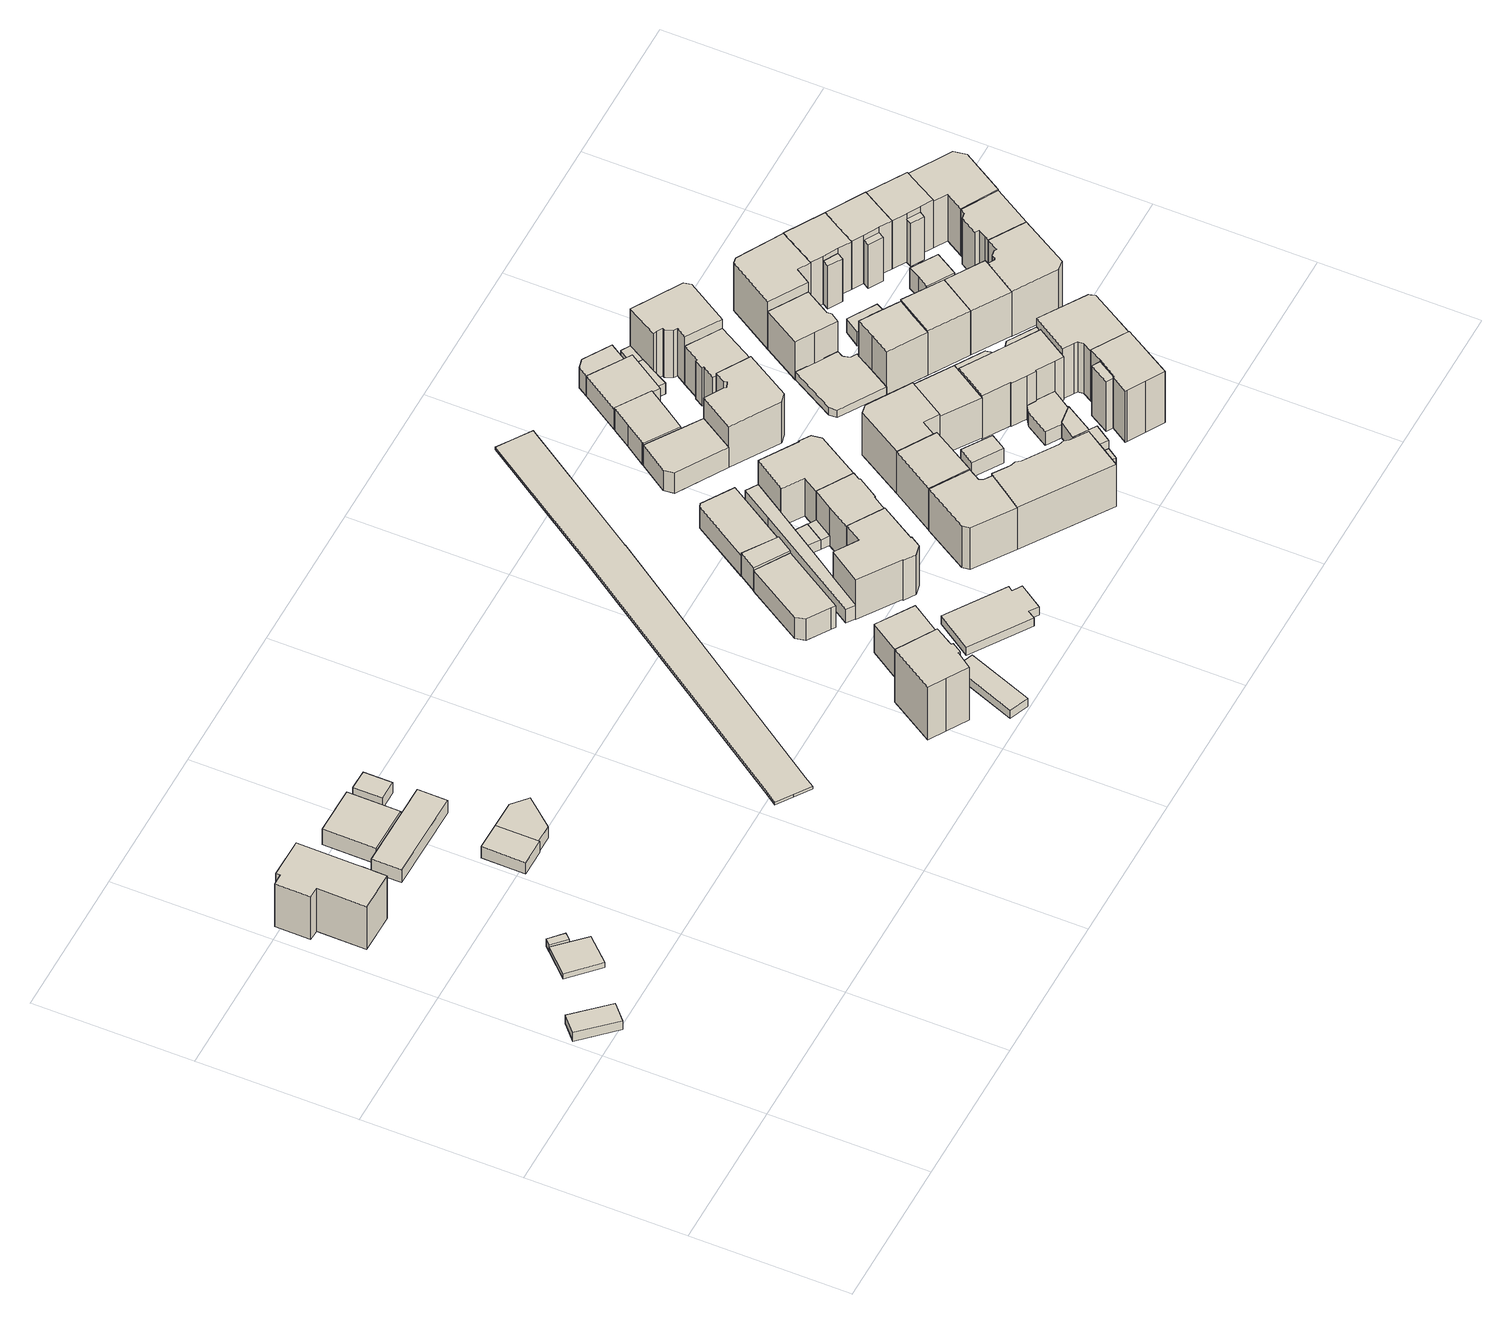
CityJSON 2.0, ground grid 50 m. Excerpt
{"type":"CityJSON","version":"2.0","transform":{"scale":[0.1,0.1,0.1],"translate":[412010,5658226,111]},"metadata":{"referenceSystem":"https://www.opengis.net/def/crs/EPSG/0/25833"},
"CityObjects":{
"building1":{"type":"Building","attributes":{"Dachtyp_tdc":"tdcPolyFlatRoof","Gemeindeschluessel":14612000,"Dachneigung":0,"QualitaetDacherkennung":88,"Geometrietyp2DReferenz":"3000","measuredHeight":3.47,"function":"31001_2000","roofType":"1000"},"geometry":[{"type":"Solid","lod":"1","boundaries":[[[[0,1,2,3]],[[4,5,6,7]],[[3,5,4,0]],[[2,6,5,3]],[[1,7,6,2]],[[0,4,7,1]]]]}]},
"building2":{"type":"Building","attributes":{"Gemeindeschluessel":14612000,"Geometrietyp2DReferenz":"3000","function":"31001_2000","roofType":"9999"},"children":["building2-1","building2-2"]},
"building2-1":{"type":"BuildingPart","attributes":{"Dachtyp_tdc":"tdcGableRoof","Dachneigung":14.3,"QualitaetDacherkennung":50,"Geometrietyp2DReferenz":"3000","measuredHeight":3,"roofType":"3100"},"parents":["building2"],"geometry":[{"type":"Solid","lod":"1","boundaries":[[[[8,9,10,11]],[[12,13,14,15]],[[11,13,12,8]],[[10,14,13,11]],[[9,15,14,10]],[[8,12,15,9]]]]}]},
"building2-2":{"type":"BuildingPart","attributes":{"Dachtyp_tdc":"tdcPolyFlatRoof","Dachneigung":0,"QualitaetDacherkennung":0,"Geometrietyp2DReferenz":"3000","measuredHeight":3.08,"roofType":"9999"},"parents":["building2"],"geometry":[{"type":"Solid","lod":"1","boundaries":[[[[16,17,18,19]],[[15,20,21,22]],[[19,20,15,16]],[[18,21,20,19]],[[17,22,21,18]],[[16,15,22,17]]]]}]},
"building3":{"type":"Building","attributes":{"Dachtyp_tdc":"tdcPolyFlatRoof","Gemeindeschluessel":14612000,"Dachneigung":0,"QualitaetDacherkennung":59,"Geometrietyp2DReferenz":"3000","measuredHeight":17.32,"function":"31001_2000","roofType":"1000"},"geometry":[{"type":"Solid","lod":"1","boundaries":[[[[23,24,25,26,27,28,29,30,31,32,33,34,35]],[[36,37,38,39,40,41,42,43,44,45,46,47,48]],[[35,37,36,23]],[[34,38,37,35]],[[33,39,38,34]],[[32,40,39,33]],[[31,41,40,32]],[[30,42,41,31]],[[29,43,42,30]],[[28,44,43,29]],[[27,45,44,28]],[[26,46,45,27]],[[25,47,46,26]],[[24,48,47,25]],[[23,36,48,24]]]]}]},
"building4":{"type":"Building","attributes":{"Dachtyp_tdc":"tdcPolyFlatRoof","Gemeindeschluessel":14612000,"Dachneigung":6.39,"QualitaetDacherkennung":92,"Geometrietyp2DReferenz":"3000","measuredHeight":5.71,"function":"31001_2000","roofType":"2100"},"geometry":[{"type":"Solid","lod":"1","boundaries":[[[[49,50,51,52,53,54]],[[55,56,57,58,59,60]],[[54,56,55,49]],[[53,57,56,54]],[[52,58,57,53]],[[51,59,58,52]],[[50,60,59,51]],[[49,55,60,50]]]]}]},
"building5":{"type":"Building","attributes":{"Dachtyp_tdc":"tdcPolyFlatRoof","Gemeindeschluessel":14612000,"Dachneigung":0,"QualitaetDacherkennung":92,"Geometrietyp2DReferenz":"3000","measuredHeight":4.56,"function":"31001_2000","roofType":"1000"},"geometry":[{"type":"Solid","lod":"1","boundaries":[[[[61,62,63,64,65]],[[66,67,68,69,70]],[[65,67,66,61]],[[64,68,67,65]],[[63,69,68,64]],[[62,70,69,63]],[[61,66,70,62]]]]}]},
"building6":{"type":"Building","attributes":{"Dachtyp_tdc":"tdcPolyFlatRoof","Gemeindeschluessel":14612000,"Dachneigung":0,"QualitaetDacherkennung":33,"Geometrietyp2DReferenz":"3000","measuredHeight":6.31,"function":"31001_2000","roofType":"1000"},"geometry":[{"type":"Solid","lod":"1","boundaries":[[[[71,72,73,74]],[[75,76,77,78]],[[74,76,75,71]],[[73,77,76,74]],[[72,78,77,73]],[[71,75,78,72]]]]}]},
"building7":{"type":"Building","attributes":{"Dachtyp_tdc":"tdcPolyFlatRoof","Gemeindeschluessel":14612000,"Dachneigung":0,"QualitaetDacherkennung":89,"Geometrietyp2DReferenz":"3000","measuredHeight":4.57,"function":"31001_2000","roofType":"1000"},"geometry":[{"type":"Solid","lod":"1","boundaries":[[[[63,79,80,81,64]],[[69,68,82,83,84]],[[64,68,69,63]],[[81,82,68,64]],[[80,83,82,81]],[[79,84,83,80]],[[63,69,84,79]]]]}]},
"building8":{"type":"Building","attributes":{"Dachtyp_tdc":"tdcGableRoof","Gemeindeschluessel":14612000,"Dachneigung":11.54,"QualitaetDacherkennung":90,"Geometrietyp2DReferenz":"3000","measuredHeight":4.54,"function":"31001_2000","roofType":"3100"},"geometry":[{"type":"Solid","lod":"1","boundaries":[[[[85,86,87,88]],[[89,90,91,92]],[[88,90,89,85]],[[87,91,90,88]],[[86,92,91,87]],[[85,89,92,86]]]]}]},
"building9":{"type":"Building","attributes":{"Dachtyp_tdc":"tdcFreeFormRoof","Gemeindeschluessel":14612000,"Dachneigung":33.73,"QualitaetDacherkennung":49,"Geometrietyp2DReferenz":"3000","measuredHeight":23.98,"function":"31001_9998","roofType":"5000"},"geometry":[{"type":"Solid","lod":"1","boundaries":[[[[93,94,95,96,97,98,99,100,101]],[[102,103,104,105,106,107,108,109,110]],[[101,103,102,93]],[[100,104,103,101]],[[99,105,104,100]],[[98,106,105,99]],[[97,107,106,98]],[[96,108,107,97]],[[95,109,108,96]],[[94,110,109,95]],[[93,102,110,94]]]]}]},
"building10":{"type":"Building","attributes":{"Dachtyp_tdc":"tdcGableRoof","Gemeindeschluessel":14612000,"Dachneigung":11.03,"QualitaetDacherkennung":10,"Geometrietyp2DReferenz":"3000","measuredHeight":5.28,"function":"31001_9998","roofType":"3100"},"geometry":[{"type":"Solid","lod":"1","boundaries":[[[[111,112,113,114]],[[115,116,117,118]],[[114,116,115,111]],[[113,117,116,114]],[[112,118,117,113]],[[111,115,118,112]]]]}]},
"building11":{"type":"Building","attributes":{"Erfassungsdatum_Objekt":"2022-03-29","BodenHoehe":117.79,"gemHoehe":0,"BauwerkHoehe":1,"Breite":12,"Gemeindeschluessel":"14612000","Geometrietyp2DReferenz":"3000","measuredHeight":1,"function":"53001_1800"},"geometry":[{"type":"Solid","lod":"1","boundaries":[[[[119,120,121,122,123,124,125,126,127,128,129,130,131]],[[132,133,134,135,136,137,138,139,140,141,142,143,144]],[[131,133,132,119]],[[130,134,133,131]],[[129,135,134,130]],[[128,136,135,129]],[[127,137,136,128]],[[126,138,137,127]],[[125,139,138,126]],[[124,140,139,125]],[[123,141,140,124]],[[122,142,141,123]],[[121,143,142,122]],[[120,144,143,121]],[[119,132,144,120]]]]}]},
"building12":{"type":"Building","attributes":{"Dachtyp_tdc":"tdcTentRoof","Gemeindeschluessel":14612000,"Dachneigung":25.8,"QualitaetDacherkennung":68,"Geometrietyp2DReferenz":"3000","measuredHeight":13.04,"function":"31001_9998","roofType":"3500"},"geometry":[{"type":"Solid","lod":"1","boundaries":[[[[145,146,147,148]],[[149,150,151,152]],[[148,150,149,145]],[[147,151,150,148]],[[146,152,151,147]],[[145,149,152,146]]]]}]},
"building13":{"type":"Building","attributes":{"Dachtyp_tdc":"tdcPolyFlatRoof","Gemeindeschluessel":14612000,"Dachneigung":0,"QualitaetDacherkennung":58,"Geometrietyp2DReferenz":"3000","measuredHeight":8.62,"function":"31001_9998","roofType":"1000"},"geometry":[{"type":"Solid","lod":"1","boundaries":[[[[153,154,155,156,157,158]],[[159,160,161,162,163,164]],[[158,160,159,153]],[[157,161,160,158]],[[156,162,161,157]],[[155,163,162,156]],[[154,164,163,155]],[[153,159,164,154]]]]}]},
"building14":{"type":"Building","attributes":{"Dachtyp_tdc":"tdcPolyFlatRoof","Gemeindeschluessel":14612000,"Dachneigung":25.19,"QualitaetDacherkennung":75,"Geometrietyp2DReferenz":"3000","measuredHeight":6.48,"function":"31001_9998","roofType":"2100"},"geometry":[{"type":"Solid","lod":"1","boundaries":[[[[165,166,167,168,169,170,171,172]],[[173,174,175,176,177,178,179,180]],[[172,174,173,165]],[[171,175,174,172]],[[170,176,175,171]],[[169,177,176,170]],[[168,178,177,169]],[[167,179,178,168]],[[166,180,179,167]],[[165,173,180,166]]]]}]},
"building15":{"type":"Building","attributes":{"Dachtyp_tdc":"tdcPolyFlatRoof","Gemeindeschluessel":14612000,"Dachneigung":0,"QualitaetDacherkennung":82,"Geometrietyp2DReferenz":"3000","measuredHeight":9.33,"function":"31001_9998","roofType":"1000"},"geometry":[{"type":"Solid","lod":"1","boundaries":[[[[181,182,183,184]],[[185,186,187,188]],[[184,186,185,181]],[[183,187,186,184]],[[182,188,187,183]],[[181,185,188,182]]]]}]},
"building16":{"type":"Building","attributes":{"Dachtyp_tdc":"tdcFreeFormRoof","Gemeindeschluessel":14612000,"Dachneigung":38.58,"QualitaetDacherkennung":37,"Geometrietyp2DReferenz":"3000","measuredHeight":18.64,"function":"31001_9998","roofType":"5000"},"geometry":[{"type":"Solid","lod":"1","boundaries":[[[[189,190,191,192,193,194,195,196,197,198,199]],[[200,201,202,203,204,205,206,207,208,209,210]],[[199,201,200,189]],[[198,202,201,199]],[[197,203,202,198]],[[196,204,203,197]],[[195,205,204,196]],[[194,206,205,195]],[[193,207,206,194]],[[192,208,207,193]],[[191,209,208,192]],[[190,210,209,191]],[[189,200,210,190]]]]}]},
"building17":{"type":"Building","attributes":{"Dachtyp_tdc":"tdcPolyFlatRoof","Gemeindeschluessel":14612000,"Dachneigung":0,"QualitaetDacherkennung":45,"Geometrietyp2DReferenz":"3000","measuredHeight":5.49,"function":"31001_9998","roofType":"1000"},"geometry":[{"type":"Solid","lod":"1","boundaries":[[[[211,212,213,214,215,216,217,218,219,220,221]],[[222,223,224,225,226,227,228,229,230,231,232]],[[221,223,222,211]],[[220,224,223,221]],[[219,225,224,220]],[[218,226,225,219]],[[217,227,226,218]],[[216,228,227,217]],[[215,229,228,216]],[[214,230,229,215]],[[213,231,230,214]],[[212,232,231,213]],[[211,222,232,212]]]]}]},
"building18":{"type":"Building","attributes":{"Dachtyp_tdc":"tdcPolyFlatRoof","Gemeindeschluessel":14612000,"Dachneigung":0,"QualitaetDacherkennung":56,"Geometrietyp2DReferenz":"3000","measuredHeight":8.46,"function":"31001_9998","roofType":"1000"},"geometry":[{"type":"Solid","lod":"1","boundaries":[[[[233,234,235,236,237]],[[238,239,240,241,242]],[[237,239,238,233]],[[236,240,239,237]],[[235,241,240,236]],[[234,242,241,235]],[[233,238,242,234]]]]}]},
"building19":{"type":"Building","attributes":{"Dachtyp_tdc":"tdcPolyFlatRoof","Gemeindeschluessel":14612000,"Dachneigung":0,"QualitaetDacherkennung":79,"Geometrietyp2DReferenz":"3000","measuredHeight":3.72,"function":"31001_9998","roofType":"1000"},"geometry":[{"type":"Solid","lod":"1","boundaries":[[[[243,244,245,246]],[[247,224,223,248]],[[246,224,247,243]],[[245,223,224,246]],[[244,248,223,245]],[[243,247,248,244]]]]}]},
"building20":{"type":"Building","attributes":{"Dachtyp_tdc":"tdcPolyFlatRoof","Gemeindeschluessel":14612000,"Dachneigung":0,"QualitaetDacherkennung":51,"Geometrietyp2DReferenz":"3000","measuredHeight":3.69,"function":"31001_9998","roofType":"1000"},"geometry":[{"type":"Solid","lod":"1","boundaries":[[[[249,250,251,252]],[[253,247,248,254]],[[252,247,253,249]],[[251,248,247,252]],[[250,254,248,251]],[[249,253,254,250]]]]}]},
"building21":{"type":"Building","attributes":{"Dachtyp_tdc":"tdcGableRoof","Gemeindeschluessel":14612000,"Dachneigung":31.82,"QualitaetDacherkennung":57,"Geometrietyp2DReferenz":"3000","measuredHeight":17.73,"function":"31001_9998","roofType":"3100"},"geometry":[{"type":"Solid","lod":"1","boundaries":[[[[255,256,257,258,259,260,261,262,263,264,265]],[[266,267,268,269,270,271,272,273,274,275,276]],[[265,267,266,255]],[[264,268,267,265]],[[263,269,268,264]],[[262,270,269,263]],[[261,271,270,262]],[[260,272,271,261]],[[259,273,272,260]],[[258,274,273,259]],[[257,275,274,258]],[[256,276,275,257]],[[255,266,276,256]]]]}]},
"building22":{"type":"Building","attributes":{"Dachtyp_tdc":"tdcFreeFormRoof","Gemeindeschluessel":14612000,"Dachneigung":10.28,"QualitaetDacherkennung":29,"Geometrietyp2DReferenz":"3000","measuredHeight":18.4,"function":"31001_9998","roofType":"5000"},"geometry":[{"type":"Solid","lod":"1","boundaries":[[[[277,278,279,280,281,282,283,284]],[[285,286,287,288,289,290,291,292]],[[284,286,285,277]],[[283,287,286,284]],[[282,288,287,283]],[[281,289,288,282]],[[280,290,289,281]],[[279,291,290,280]],[[278,292,291,279]],[[277,285,292,278]]]]}]},
"building23":{"type":"Building","attributes":{"Dachtyp_tdc":"tdcFreeFormRoof","Gemeindeschluessel":14612000,"Dachneigung":10.12,"QualitaetDacherkennung":37,"Geometrietyp2DReferenz":"3000","measuredHeight":17.35,"function":"31001_9998","roofType":"5000"},"geometry":[{"type":"Solid","lod":"1","boundaries":[[[[293,294,295,296,297,298,299,300,301,302]],[[303,304,305,306,307,308,309,310,311,312]],[[302,304,303,293]],[[301,305,304,302]],[[300,306,305,301]],[[299,307,306,300]],[[298,308,307,299]],[[297,309,308,298]],[[296,310,309,297]],[[295,311,310,296]],[[294,312,311,295]],[[293,303,312,294]]]]}]},
"building24":{"type":"Building","attributes":{"Dachtyp_tdc":"tdcFreeFormRoof","Gemeindeschluessel":14612000,"Dachneigung":30.57,"QualitaetDacherkennung":84,"Geometrietyp2DReferenz":"3000","measuredHeight":19,"function":"31001_9998","roofType":"5000"},"geometry":[{"type":"Solid","lod":"1","boundaries":[[[[313,314,315,316,317]],[[318,319,320,321,322]],[[317,319,318,313]],[[316,320,319,317]],[[315,321,320,316]],[[314,322,321,315]],[[313,318,322,314]]]]}]},
"building25":{"type":"Building","attributes":{"Dachtyp_tdc":"tdcGableRoof","Gemeindeschluessel":14612000,"Dachneigung":26.34,"QualitaetDacherkennung":69,"Geometrietyp2DReferenz":"3000","measuredHeight":18.97,"function":"31001_9998","roofType":"3100"},"geometry":[{"type":"Solid","lod":"1","boundaries":[[[[323,324,325,326,327,328,329,330,331,332,333,334,335,336]],[[337,290,338,339,340,341,342,343,344,345,346,347,348,291]],[[336,290,337,323]],[[335,338,290,336]],[[334,339,338,335]],[[333,340,339,334]],[[332,341,340,333]],[[331,342,341,332]],[[330,343,342,331]],[[329,344,343,330]],[[328,345,344,329]],[[327,346,345,328]],[[326,347,346,327]],[[325,348,347,326]],[[324,291,348,325]],[[323,337,291,324]]]]}]},
"building26":{"type":"Building","attributes":{"Dachtyp_tdc":"tdcFreeFormRoof","Gemeindeschluessel":14612000,"Dachneigung":30.12,"QualitaetDacherkennung":33,"Geometrietyp2DReferenz":"3000","measuredHeight":19.05,"function":"31001_9998","roofType":"5000"},"geometry":[{"type":"Solid","lod":"1","boundaries":[[[[349,350,351,352,353,354,355]],[[356,357,358,359,360,361,362]],[[355,357,356,349]],[[354,358,357,355]],[[353,359,358,354]],[[352,360,359,353]],[[351,361,360,352]],[[350,362,361,351]],[[349,356,362,350]]]]}]},
"building27":{"type":"Building","attributes":{"Gemeindeschluessel":14612000,"Geometrietyp2DReferenz":"3000","function":"31001_9998","roofType":"9999"},"children":["building27-1","building27-2","building27-3","building27-4","building27-5","building27-6"]},
"building27-1":{"type":"BuildingPart","attributes":{"Dachtyp_tdc":"tdcPolyFlatRoof","Dachneigung":0,"QualitaetDacherkennung":79,"Geometrietyp2DReferenz":"3000","measuredHeight":8.21,"roofType":"1000"},"parents":["building27"],"geometry":[{"type":"Solid","lod":"1","boundaries":[[[[363,364,365,366,367,368]],[[369,370,371,372,373,374]],[[368,370,369,363]],[[367,371,370,368]],[[366,372,371,367]],[[365,373,372,366]],[[364,374,373,365]],[[363,369,374,364]]]]}]},
"building27-2":{"type":"BuildingPart","attributes":{"Dachtyp_tdc":"tdcPolyFlatRoof","Dachneigung":0,"QualitaetDacherkennung":58,"Geometrietyp2DReferenz":"3000","measuredHeight":8.2,"roofType":"1000"},"parents":["building27"],"geometry":[{"type":"Solid","lod":"1","boundaries":[[[[375,376,377,378,379,380,381]],[[382,383,384,385,386,387,388]],[[381,383,382,375]],[[380,384,383,381]],[[379,385,384,380]],[[378,386,385,379]],[[377,387,386,378]],[[376,388,387,377]],[[375,382,388,376]]]]}]},
"building27-3":{"type":"BuildingPart","attributes":{"Dachtyp_tdc":"tdcPolyFlatRoof","Dachneigung":0,"QualitaetDacherkennung":43,"Geometrietyp2DReferenz":"3000","measuredHeight":4.31,"roofType":"1000"},"parents":["building27"],"geometry":[{"type":"Solid","lod":"1","boundaries":[[[[389,390,391,392,393]],[[394,395,396,384,383]],[[393,395,394,389]],[[392,396,395,393]],[[391,384,396,392]],[[390,383,384,391]],[[389,394,383,390]]]]}]},
"building27-4":{"type":"BuildingPart","attributes":{"Dachtyp_tdc":"tdcPolyFlatRoof","Dachneigung":0,"QualitaetDacherkennung":71,"Geometrietyp2DReferenz":"3000","measuredHeight":8.2,"roofType":"1000"},"parents":["building27"],"geometry":[{"type":"Solid","lod":"1","boundaries":[[[[397,398,376,375,399]],[[400,401,382,388,402]],[[399,401,400,397]],[[375,382,401,399]],[[376,388,382,375]],[[398,402,388,376]],[[397,400,402,398]]]]}]},
"building27-5":{"type":"BuildingPart","attributes":{"Dachtyp_tdc":"tdcPolyFlatRoof","Dachneigung":2.69,"QualitaetDacherkennung":52,"Geometrietyp2DReferenz":"3000","measuredHeight":4.39,"roofType":"2100"},"parents":["building27"],"geometry":[{"type":"Solid","lod":"1","boundaries":[[[[403,404,405,406]],[[407,408,394,383]],[[406,408,407,403]],[[405,394,408,406]],[[404,383,394,405]],[[403,407,383,404]]]]}]},
"building27-6":{"type":"BuildingPart","attributes":{"Dachtyp_tdc":"tdcHipRoof","Dachneigung":10.11,"QualitaetDacherkennung":38,"Geometrietyp2DReferenz":"3000","measuredHeight":9.96,"roofType":"3200"},"parents":["building27"],"geometry":[{"type":"Solid","lod":"1","boundaries":[[[[409,410,411,412,413,414,415,416,417,418]],[[419,420,421,387,386,422,423,371,370,424]],[[418,420,419,409]],[[417,421,420,418]],[[416,387,421,417]],[[415,386,387,416]],[[414,422,386,415]],[[413,423,422,414]],[[412,371,423,413]],[[411,370,371,412]],[[410,424,370,411]],[[409,419,424,410]]]]}]},
"building28":{"type":"Building","attributes":{"Dachtyp_tdc":"tdcPolyFlatRoof","Gemeindeschluessel":14612000,"Dachneigung":6.19,"QualitaetDacherkennung":59,"Geometrietyp2DReferenz":"3000","measuredHeight":6.14,"function":"31001_9998","roofType":"2100"},"geometry":[{"type":"Solid","lod":"1","boundaries":[[[[425,426,427,428]],[[429,430,431,432]],[[428,430,429,425]],[[427,431,430,428]],[[426,432,431,427]],[[425,429,432,426]]]]}]},
"building29":{"type":"Building","attributes":{"Dachtyp_tdc":"tdcFreeFormRoof","Gemeindeschluessel":14612000,"Dachneigung":10.92,"QualitaetDacherkennung":30,"Geometrietyp2DReferenz":"3000","measuredHeight":18.75,"function":"31001_9998","roofType":"5000"},"geometry":[{"type":"Solid","lod":"1","boundaries":[[[[433,434,435,436,437,438,439,440,441,442]],[[443,444,445,446,447,448,449,450,451,452]],[[442,444,443,433]],[[441,445,444,442]],[[440,446,445,441]],[[439,447,446,440]],[[438,448,447,439]],[[437,449,448,438]],[[436,450,449,437]],[[435,451,450,436]],[[434,452,451,435]],[[433,443,452,434]]]]}]},
"building30":{"type":"Building","attributes":{"Dachtyp_tdc":"tdcPolyFlatRoof","Gemeindeschluessel":14612000,"Dachneigung":0,"QualitaetDacherkennung":58,"Geometrietyp2DReferenz":"3000","measuredHeight":3.36,"function":"31001_9998","roofType":"1000"},"geometry":[{"type":"Solid","lod":"1","boundaries":[[[[453,454,455,456,457]],[[458,459,460,461,462]],[[457,459,458,453]],[[456,460,459,457]],[[455,461,460,456]],[[454,462,461,455]],[[453,458,462,454]]]]}]},
"building31":{"type":"Building","attributes":{"Dachtyp_tdc":"tdcPolyFlatRoof","Gemeindeschluessel":14612000,"Dachneigung":8.39,"QualitaetDacherkennung":72,"Geometrietyp2DReferenz":"3000","measuredHeight":7.08,"function":"31001_9998","roofType":"2100"},"geometry":[{"type":"Solid","lod":"1","boundaries":[[[[463,464,465,466,467]],[[468,469,470,471,472]],[[467,469,468,463]],[[466,470,469,467]],[[465,471,470,466]],[[464,472,471,465]],[[463,468,472,464]]]]}]},
"building32":{"type":"Building","attributes":{"Dachtyp_tdc":"tdcGableRoof","Gemeindeschluessel":14612000,"Dachneigung":27.46,"QualitaetDacherkennung":62,"Geometrietyp2DReferenz":"3000","measuredHeight":18.06,"function":"31001_9998","roofType":"3100"},"geometry":[{"type":"Solid","lod":"1","boundaries":[[[[473,474,475,476]],[[477,360,359,478]],[[476,360,477,473]],[[475,359,360,476]],[[474,478,359,475]],[[473,477,478,474]]]]}]},
"building33":{"type":"Building","attributes":{"Dachtyp_tdc":"tdcPolyFlatRoof","Gemeindeschluessel":14612000,"Dachneigung":3.27,"QualitaetDacherkennung":81,"Geometrietyp2DReferenz":"3000","measuredHeight":6.55,"function":"31001_9998","roofType":"2100"},"geometry":[{"type":"Solid","lod":"1","boundaries":[[[[479,480,481,482]],[[483,484,485,486]],[[482,484,483,479]],[[481,485,484,482]],[[480,486,485,481]],[[479,483,486,480]]]]}]},
"building34":{"type":"Building","attributes":{"Dachtyp_tdc":"tdcGableRoof","Gemeindeschluessel":14612000,"Dachneigung":29.83,"QualitaetDacherkennung":77,"Geometrietyp2DReferenz":"3000","measuredHeight":17.56,"function":"31001_9998","roofType":"3100"},"geometry":[{"type":"Solid","lod":"1","boundaries":[[[[487,488,489,490,491,492,493,494,495,496,497]],[[498,499,500,501,502,503,504,505,506,507,508]],[[497,499,498,487]],[[496,500,499,497]],[[495,501,500,496]],[[494,502,501,495]],[[493,503,502,494]],[[492,504,503,493]],[[491,505,504,492]],[[490,506,505,491]],[[489,507,506,490]],[[488,508,507,489]],[[487,498,508,488]]]]}]},
"building35":{"type":"Building","attributes":{"Dachtyp_tdc":"tdcFreeFormRoof","Gemeindeschluessel":14612000,"Dachneigung":14.86,"QualitaetDacherkennung":30,"Geometrietyp2DReferenz":"3000","measuredHeight":6.31,"function":"31001_9998","roofType":"5000"},"geometry":[{"type":"Solid","lod":"1","boundaries":[[[[509,510,511,512,513,514,515,516]],[[517,518,519,520,521,522,486,485]],[[516,518,517,509]],[[515,519,518,516]],[[514,520,519,515]],[[513,521,520,514]],[[512,522,521,513]],[[511,486,522,512]],[[510,485,486,511]],[[509,517,485,510]]]]}]},
"building36":{"type":"Building","attributes":{"Dachtyp_tdc":"tdcPolyFlatRoof","Gemeindeschluessel":14612000,"Dachneigung":0,"QualitaetDacherkennung":0,"Geometrietyp2DReferenz":"3000","BezugspunktDach":"2000","measuredHeight":3,"function":"31001_9998"},"geometry":[{"type":"Solid","lod":"1","boundaries":[[[[523,524,525,526,527,528,529,530,531]],[[532,533,534,535,536,537,538,539,540]],[[531,533,532,523]],[[530,534,533,531]],[[529,535,534,530]],[[528,536,535,529]],[[527,537,536,528]],[[526,538,537,527]],[[525,539,538,526]],[[524,540,539,525]],[[523,532,540,524]]]]}]},
"building37":{"type":"Building","attributes":{"Gemeindeschluessel":14612000,"Geometrietyp2DReferenz":"3000","function":"31001_9998","roofType":"9999"},"children":["building37-1","building37-2","building37-3"]},
"building37-1":{"type":"BuildingPart","attributes":{"Dachtyp_tdc":"tdcPolyFlatRoof","Dachneigung":16.18,"QualitaetDacherkennung":48,"Geometrietyp2DReferenz":"3000","measuredHeight":17.05,"roofType":"2100"},"parents":["building37"],"geometry":[{"type":"Solid","lod":"1","boundaries":[[[[541,542,543,544]],[[545,546,547,548]],[[544,546,545,541]],[[543,547,546,544]],[[542,548,547,543]],[[541,545,548,542]]]]}]},
"building37-2":{"type":"BuildingPart","attributes":{"Dachtyp_tdc":"tdcGableRoof","Dachneigung":27.38,"QualitaetDacherkennung":67,"Geometrietyp2DReferenz":"3000","measuredHeight":19.51,"roofType":"3100"},"parents":["building37"],"geometry":[{"type":"Solid","lod":"1","boundaries":[[[[549,550,551,552,553,554,555,556,557,558,559,560,561,562,563]],[[522,521,520,519,564,565,566,567,568,569,545,548,570,571,572]],[[563,521,522,549]],[[562,520,521,563]],[[561,519,520,562]],[[560,564,519,561]],[[559,565,564,560]],[[558,566,565,559]],[[557,567,566,558]],[[556,568,567,557]],[[555,569,568,556]],[[554,545,569,555]],[[553,548,545,554]],[[552,570,548,553]],[[551,571,570,552]],[[550,572,571,551]],[[549,522,572,550]]]]}]},
"building37-3":{"type":"BuildingPart","attributes":{"Dachtyp_tdc":"tdcPolyFlatRoof","Dachneigung":18.92,"QualitaetDacherkennung":51,"Geometrietyp2DReferenz":"3000","measuredHeight":17.14,"roofType":"2100"},"parents":["building37"],"geometry":[{"type":"Solid","lod":"1","boundaries":[[[[573,474,574,575]],[[576,569,568,577]],[[575,569,576,573]],[[574,568,569,575]],[[474,577,568,574]],[[573,576,577,474]]]]}]},
"building38":{"type":"Building","attributes":{"Gemeindeschluessel":14612000,"Geometrietyp2DReferenz":"3000","function":"31001_9998","roofType":"9999"},"children":["building38-1","building38-2"]},
"building38-1":{"type":"BuildingPart","attributes":{"Dachtyp_tdc":"tdcPolyFlatRoof","Dachneigung":14.85,"QualitaetDacherkennung":47,"Geometrietyp2DReferenz":"3000","measuredHeight":20.64,"roofType":"2100"},"parents":["building38"],"geometry":[{"type":"Solid","lod":"1","boundaries":[[[[578,579,580,581,582]],[[583,584,585,586,587]],[[582,584,583,578]],[[581,585,584,582]],[[580,586,585,581]],[[579,587,586,580]],[[578,583,587,579]]]]}]},
"building38-2":{"type":"BuildingPart","attributes":{"Dachtyp_tdc":"tdcGableRoof","Dachneigung":26.25,"QualitaetDacherkennung":84,"Geometrietyp2DReferenz":"3000","measuredHeight":22.48,"roofType":"3100"},"parents":["building38"],"geometry":[{"type":"Solid","lod":"1","boundaries":[[[[588,589,590,591,592,593,594,595,596,597]],[[598,599,600,586,585,584,601,602,603,604]],[[597,599,598,588]],[[596,600,599,597]],[[595,586,600,596]],[[594,585,586,595]],[[593,584,585,594]],[[592,601,584,593]],[[591,602,601,592]],[[590,603,602,591]],[[589,604,603,590]],[[588,598,604,589]]]]}]},
"building39":{"type":"Building","attributes":{"Dachtyp_tdc":"tdcFreeFormRoof","Gemeindeschluessel":14612000,"Dachneigung":19.3,"QualitaetDacherkennung":35,"Geometrietyp2DReferenz":"3000","measuredHeight":21.33,"function":"31001_9998","roofType":"5000"},"geometry":[{"type":"Solid","lod":"1","boundaries":[[[[605,606,607,608,609,610,611,612,613,614,615]],[[505,616,617,618,619,620,395,408,621,622,507]],[[615,616,505,605]],[[614,617,616,615]],[[613,618,617,614]],[[612,619,618,613]],[[611,620,619,612]],[[610,395,620,611]],[[609,408,395,610]],[[608,621,408,609]],[[607,622,621,608]],[[606,507,622,607]],[[605,505,507,606]]]]}]},
"building40":{"type":"Building","attributes":{"Gemeindeschluessel":14612000,"Geometrietyp2DReferenz":"3000","function":"31001_9998","roofType":"9999"},"children":["building40-1","building40-2"]},
"building40-1":{"type":"BuildingPart","attributes":{"Dachtyp_tdc":"tdcFreeFormRoof","Dachneigung":47.77,"QualitaetDacherkennung":14,"Geometrietyp2DReferenz":"3000","measuredHeight":15.84,"roofType":"5000"},"parents":["building40"],"geometry":[{"type":"Solid","lod":"1","boundaries":[[[[623,624,625,626,627,626,628,629]],[[630,631,632,633,634,633,635,636]],[[629,631,630,623]],[[628,632,631,629]],[[626,633,632,628]],[[625,635,633,626]],[[624,636,635,625]],[[623,630,636,624]]]]}]},
"building40-2":{"type":"BuildingPart","attributes":{"Dachtyp_tdc":"tdcGableRoof","Dachneigung":36.97,"QualitaetDacherkennung":67,"Geometrietyp2DReferenz":"3000","measuredHeight":20.14,"roofType":"3100"},"parents":["building40"],"geometry":[{"type":"Solid","lod":"1","boundaries":[[[[637,638,639,640,641,642,643,644]],[[645,646,635,634,647,648,649,539]],[[644,646,645,637]],[[643,635,646,644]],[[642,634,635,643]],[[641,647,634,642]],[[640,648,647,641]],[[639,649,648,640]],[[638,539,649,639]],[[637,645,539,638]]]]}]},
"building41":{"type":"Building","attributes":{"Dachtyp_tdc":"tdcGableRoof","Gemeindeschluessel":14612000,"Dachneigung":29.67,"QualitaetDacherkennung":76,"Geometrietyp2DReferenz":"3000","measuredHeight":17.7,"function":"31001_9998","roofType":"3100"},"geometry":[{"type":"Solid","lod":"1","boundaries":[[[[650,651,652,653,654,655,656,657]],[[658,659,660,661,662,663,664,665]],[[657,659,658,650]],[[656,660,659,657]],[[655,661,660,656]],[[654,662,661,655]],[[653,663,662,654]],[[652,664,663,653]],[[651,665,664,652]],[[650,658,665,651]]]]}]},
"building42":{"type":"Building","attributes":{"Dachtyp_tdc":"tdcFreeFormRoof","Gemeindeschluessel":14612000,"Dachneigung":2.89,"QualitaetDacherkennung":33,"Geometrietyp2DReferenz":"3000","measuredHeight":21.49,"function":"31001_9998","roofType":"5000"},"geometry":[{"type":"Solid","lod":"1","boundaries":[[[[666,667,668,669,670,671,672,673,674,675]],[[676,677,678,679,680,681,682,683,684,685]],[[675,677,676,666]],[[674,678,677,675]],[[673,679,678,674]],[[672,680,679,673]],[[671,681,680,672]],[[670,682,681,671]],[[669,683,682,670]],[[668,684,683,669]],[[667,685,684,668]],[[666,676,685,667]]]]}]},
"building43":{"type":"Building","attributes":{"Dachtyp_tdc":"tdcGableRoof","Gemeindeschluessel":14612000,"Dachneigung":33.91,"QualitaetDacherkennung":68,"Geometrietyp2DReferenz":"3000","measuredHeight":20.52,"function":"31001_9998","roofType":"3100"},"geometry":[{"type":"Solid","lod":"1","boundaries":[[[[686,687,688,689]],[[647,690,691,649]],[[689,690,647,686]],[[688,691,690,689]],[[687,649,691,688]],[[686,647,649,687]]]]}]},
"building44":{"type":"Building","attributes":{"Dachtyp_tdc":"tdcPolyFlatRoof","Gemeindeschluessel":14612000,"Dachneigung":21.65,"QualitaetDacherkennung":60,"Geometrietyp2DReferenz":"3000","measuredHeight":6.74,"function":"31001_9998","roofType":"2100"},"geometry":[{"type":"Solid","lod":"1","boundaries":[[[[692,693,694,695]],[[696,697,698,699]],[[695,697,696,692]],[[694,698,697,695]],[[693,699,698,694]],[[692,696,699,693]]]]}]},
"building45":{"type":"Building","attributes":{"Dachtyp_tdc":"tdcFreeFormRoof","Gemeindeschluessel":14612000,"Dachneigung":37.1,"QualitaetDacherkennung":14,"Geometrietyp2DReferenz":"3000","measuredHeight":21.81,"function":"31001_9998","roofType":"5000"},"geometry":[{"type":"Solid","lod":"1","boundaries":[[[[700,701,702,703,704,705,706]],[[664,662,707,708,709,710,711]],[[706,662,664,700]],[[705,707,662,706]],[[704,708,707,705]],[[703,709,708,704]],[[702,710,709,703]],[[701,711,710,702]],[[700,664,711,701]]]]}]},
"building46":{"type":"Building","attributes":{"Dachtyp_tdc":"tdcFreeFormRoof","Gemeindeschluessel":14612000,"Dachneigung":33.61,"QualitaetDacherkennung":63,"Geometrietyp2DReferenz":"3000","measuredHeight":20.55,"function":"31001_9998","roofType":"5000"},"geometry":[{"type":"Solid","lod":"1","boundaries":[[[[712,713,714,689,688]],[[715,691,690,716,717]],[[688,691,715,712]],[[689,690,691,688]],[[714,716,690,689]],[[713,717,716,714]],[[712,715,717,713]]]]}]},
"building47":{"type":"Building","attributes":{"Gemeindeschluessel":14612000,"Geometrietyp2DReferenz":"3000","function":"31001_9998","roofType":"9999"},"children":["building47-1","building47-2"]},
"building47-1":{"type":"BuildingPart","attributes":{"Dachtyp_tdc":"tdcGableRoof","Dachneigung":53.48,"QualitaetDacherkennung":19,"Geometrietyp2DReferenz":"3000","measuredHeight":19.54,"roofType":"3100"},"parents":["building47"],"geometry":[{"type":"Solid","lod":"1","boundaries":[[[[718,719,720,721]],[[722,723,724,725]],[[721,723,722,718]],[[720,724,723,721]],[[719,725,724,720]],[[718,722,725,719]]]]}]},
"building47-2":{"type":"BuildingPart","attributes":{"Dachtyp_tdc":"tdcGableRoof","Dachneigung":30.53,"QualitaetDacherkennung":63,"Geometrietyp2DReferenz":"3000","measuredHeight":21.4,"roofType":"3100"},"parents":["building47"],"geometry":[{"type":"Solid","lod":"1","boundaries":[[[[726,727,728,729,730,731,732,733]],[[725,710,734,709,735,736,737,722]],[[733,725,722,726]],[[732,710,725,733]],[[731,734,710,732]],[[730,709,734,731]],[[729,735,709,730]],[[728,736,735,729]],[[727,737,736,728]],[[726,722,737,727]]]]}]},
"building48":{"type":"Building","attributes":{"Dachtyp_tdc":"tdcFreeFormRoof","Gemeindeschluessel":14612000,"Dachneigung":11.54,"QualitaetDacherkennung":27,"Geometrietyp2DReferenz":"3000","measuredHeight":19.85,"function":"31001_9998","roofType":"5000"},"geometry":[{"type":"Solid","lod":"1","boundaries":[[[[738,739,740,741,742,743,744,745,746,747,748]],[[749,750,751,752,753,754,755,756,757,758,759]],[[748,750,749,738]],[[747,751,750,748]],[[746,752,751,747]],[[745,753,752,746]],[[744,754,753,745]],[[743,755,754,744]],[[742,756,755,743]],[[741,757,756,742]],[[740,758,757,741]],[[739,759,758,740]],[[738,749,759,739]]]]}]},
"building49":{"type":"Building","attributes":{"Dachtyp_tdc":"tdcPolyFlatRoof","Gemeindeschluessel":14612000,"Dachneigung":0,"QualitaetDacherkennung":53,"Geometrietyp2DReferenz":"3000","measuredHeight":8.37,"function":"31001_9998","roofType":"1000"},"geometry":[{"type":"Solid","lod":"1","boundaries":[[[[760,761,762,763,764,765]],[[766,767,768,769,770,771]],[[765,767,766,760]],[[764,768,767,765]],[[763,769,768,764]],[[762,770,769,763]],[[761,771,770,762]],[[760,766,771,761]]]]}]},
"building50":{"type":"Building","attributes":{"Gemeindeschluessel":14612000,"Geometrietyp2DReferenz":"3000","function":"31001_9998","roofType":"9999"},"children":["building50-1","building50-2"]},
"building50-1":{"type":"BuildingPart","attributes":{"Dachtyp_tdc":"tdcGableRoof","Dachneigung":32.16,"QualitaetDacherkennung":66,"Geometrietyp2DReferenz":"3000","measuredHeight":21.66,"roofType":"3100"},"parents":["building50"],"geometry":[{"type":"Solid","lod":"1","boundaries":[[[[772,773,774,775,776,777,778,779,780]],[[781,782,783,784,785,786,787,788,789]],[[780,782,781,772]],[[779,783,782,780]],[[778,784,783,779]],[[777,785,784,778]],[[776,786,785,777]],[[775,787,786,776]],[[774,788,787,775]],[[773,789,788,774]],[[772,781,789,773]]]]}]},
"building50-2":{"type":"BuildingPart","attributes":{"Dachtyp_tdc":"tdcGableRoof","Dachneigung":45.17,"QualitaetDacherkennung":22,"Geometrietyp2DReferenz":"3000","measuredHeight":18.39,"roofType":"3100"},"parents":["building50"],"geometry":[{"type":"Solid","lod":"1","boundaries":[[[[790,791,792,793]],[[781,794,795,782]],[[793,794,781,790]],[[792,795,794,793]],[[791,782,795,792]],[[790,781,782,791]]]]}]},
"building51":{"type":"Building","attributes":{"Dachtyp_tdc":"tdcFreeFormRoof","Gemeindeschluessel":14612000,"Dachneigung":20.68,"QualitaetDacherkennung":72,"Geometrietyp2DReferenz":"3000","measuredHeight":20.03,"function":"31001_9998","roofType":"5000"},"geometry":[{"type":"Solid","lod":"1","boundaries":[[[[796,797,798,799,800,801,802,803,804,805,806,807,808]],[[809,810,811,812,813,814,815,816,817,818,819,820,821]],[[808,810,809,796]],[[807,811,810,808]],[[806,812,811,807]],[[805,813,812,806]],[[804,814,813,805]],[[803,815,814,804]],[[802,816,815,803]],[[801,817,816,802]],[[800,818,817,801]],[[799,819,818,800]],[[798,820,819,799]],[[797,821,820,798]],[[796,809,821,797]]]]}]},
"building52":{"type":"Building","attributes":{"Gemeindeschluessel":14612000,"Geometrietyp2DReferenz":"3000","function":"31001_9998","roofType":"9999"},"children":["building52-1","building52-2"]},
"building52-1":{"type":"BuildingPart","attributes":{"Dachtyp_tdc":"tdcGableRoof","Dachneigung":30.58,"QualitaetDacherkennung":70,"Geometrietyp2DReferenz":"3000","measuredHeight":21.4,"roofType":"3100"},"parents":["building52"],"geometry":[{"type":"Solid","lod":"1","boundaries":[[[[822,823,824,825,826,827,828,829,830,831]],[[832,833,834,788,787,786,835,836,837,838]],[[831,833,832,822]],[[830,834,833,831]],[[829,788,834,830]],[[828,787,788,829]],[[827,786,787,828]],[[826,835,786,827]],[[825,836,835,826]],[[824,837,836,825]],[[823,838,837,824]],[[822,832,838,823]]]]}]},
"building52-2":{"type":"BuildingPart","attributes":{"Dachtyp_tdc":"tdcHipAndGableRoof","Dachneigung":61.12,"QualitaetDacherkennung":21,"Geometrietyp2DReferenz":"3000","measuredHeight":18.49,"roofType":"5000"},"parents":["building52"],"geometry":[{"type":"Solid","lod":"1","boundaries":[[[[839,840,841,842]],[[833,832,843,844]],[[842,832,833,839]],[[841,843,832,842]],[[840,844,843,841]],[[839,833,844,840]]]]}]},
"building53":{"type":"Building","attributes":{"Dachtyp_tdc":"tdcFreeFormRoof","Gemeindeschluessel":14612000,"Dachneigung":30.61,"QualitaetDacherkennung":22,"Geometrietyp2DReferenz":"3000","measuredHeight":20.77,"function":"31001_9998","roofType":"5000"},"geometry":[{"type":"Solid","lod":"1","boundaries":[[[[845,846,847,848,849,850,851]],[[852,837,835,853,854,815,812]],[[851,837,852,845]],[[850,835,837,851]],[[849,853,835,850]],[[848,854,853,849]],[[847,815,854,848]],[[846,812,815,847]],[[845,852,812,846]]]]}]}
},
"vertices":[
[4,591,59],[102,487,59],[152,533,59],[54,638,59],[4,591,24],[54,638,24],[152,533,24],[102,487,24],
[361,707,42],[277,793,42],[203,716,42],[291,632,42],[361,707,21],[291,632,21],[203,716,21],[277,793,21],
[277,793,51],[318,752,51],[335,771,51],[293,810,51],[293,810,21],[335,771,21],[318,752,21],
[74,1252,189],[202,1251,189],[202,1263,189],[202,1287,189],[203,1297,189],[203,1319,189],[203,1344,189],[205,1529,189],[78,1530,189],[78,1516,189],[42,1516,189],[41,1406,189],[76,1405,189],[74,1252,15],[76,1405,15],[41,1406,15],[42,1516,15],[78,1516,15],[78,1530,15],[205,1529,15],[203,1344,15],[203,1319,15],[203,1297,15],[202,1287,15],[202,1263,15],[202,1251,15],
[330,1268,78],[617,1265,78],[618,1358,78],[515,1359,78],[362,1360,78],[331,1360,78],[330,1268,26],[331,1360,26],[362,1360,26],[515,1359,26],[618,1358,26],[617,1265,26],
[512,978,64],[601,977,64],[601,980,64],[602,1113,64],[514,1114,64],[512,978,18],[514,1114,18],[602,1113,18],[601,980,18],[601,977,18],
[363,1525,90],[362,1360,90],[515,1359,90],[516,1524,90],[363,1525,27],[516,1524,27],[515,1359,27],[362,1360,27],
[659,980,64],[735,1070,64],[688,1112,64],[688,1112,18],[735,1070,18],[659,980,18],
[556,1433,69],[619,1433,69],[619,1523,69],[556,1524,69],[556,1433,27],[556,1524,27],[619,1523,27],[619,1433,27],
[1554,127,231],[1589,177,231],[1595,174,231],[1615,206,231],[1609,209,231],[1645,268,231],[1525,340,231],[1437,198,231],[1489,166,231],[1554,127,17],[1489,166,17],[1437,198,17],[1525,340,17],[1645,268,17],[1609,209,17],[1615,206,17],[1595,174,17],[1589,177,17],
[1688,234,49],[1608,29,49],[1669,5,49],[1748,211,49],[1688,234,15],[1748,211,15],[1669,5,15],[1608,29,15],
[997,452,78],[1046,418,78],[1096,384,78],[1118,417,78],[1681,1234,78],[1681,1235,78],[1944,1629,78],[1955,1645,78],[1905,1679,78],[1855,1712,78],[1844,1695,78],[1581,1302,78],[1020,485,78],[997,452,68],[1020,485,68],[1581,1302,68],[1844,1695,68],[1855,1712,68],[1905,1679,68],[1955,1645,68],[1944,1629,68],[1681,1235,68],[1681,1234,68],[1118,417,68],[1096,384,68],[1046,418,68],
[1708,292,133],[1777,398,133],[1666,470,133],[1597,364,133],[1708,292,18],[1597,364,18],[1666,470,18],[1777,398,18],
[1692,614,105],[1705,605,105],[1828,802,105],[1727,865,105],[1618,689,105],[1626,658,105],[1692,614,18],[1626,658,18],[1618,689,18],[1727,865,18],[1828,802,18],[1705,605,18],
[2043,200,43],[2015,218,43],[2025,233,43],[1847,353,43],[1771,240,43],[1950,120,43],[1965,144,43],[1993,125,43],[2043,200,10],[1993,125,10],[1965,144,10],[1950,120,10],[1771,240,10],[1847,353,10],[2025,233,10],[2015,218,10],
[1828,802,114],[1861,854,114],[1762,920,114],[1727,865,114],[1828,802,21],[1727,865,21],[1762,920,21],[1861,854,21],
[1757,569,177],[1879,485,177],[1877,483,177],[1912,460,177],[1945,467,177],[1966,500,177],[1963,501,177],[2031,612,177],[1926,678,177],[1894,624,177],[1824,670,177],[1757,569,15],[1824,670,15],[1894,624,15],[1926,678,15],[2031,612,15],[1963,501,15],[1966,500,15],[1945,467,15],[1912,460,15],[1877,483,15],[1879,485,15],
[1978,902,73],[1980,905,73],[2045,1004,73],[2010,1026,73],[1947,926,73],[1731,588,73],[1757,569,73],[1824,670,73],[1858,721,73],[1907,795,73],[1944,851,73],[1978,902,18],[1944,851,18],[1907,795,18],[1858,721,18],[1824,670,18],[1757,569,18],[1731,588,18],[1947,926,18],[2010,1026,18],[2045,1004,18],[1980,905,18],
[1861,854,105],[1981,1044,105],[1887,1104,105],[1874,1100,105],[1762,920,105],[1861,854,20],[1762,920,20],[1874,1100,20],[1887,1104,20],[1981,1044,20],
[1947,767,56],[1985,826,56],[1944,851,56],[1907,795,56],[1947,767,18],[1985,826,18],
[1972,751,55],[2011,811,55],[1985,826,55],[1947,767,55],[1972,751,18],[2011,811,18],
[2011,811,172],[1972,751,172],[1926,678,172],[1977,646,172],[2031,612,172],[2060,658,172],[2062,656,172],[2104,722,172],[2101,724,172],[2115,747,172],[2061,780,172],[2011,811,16],[2061,780,16],[2115,747,16],[2101,724,16],[2104,722,16],[2062,656,16],[2060,658,16],[2031,612,16],[1977,646,16],[1926,678,16],[1972,751,16],
[2058,392,182],[2061,367,182],[2184,283,182],[2263,395,182],[2240,411,182],[2233,424,182],[2255,461,182],[2142,532,182],[2058,392,13],[2142,532,13],[2255,461,13],[2233,424,13],[2240,411,13],[2263,395,13],[2184,283,13],[2061,367,13],
[2041,860,171],[2011,811,171],[2115,747,171],[2196,881,171],[2191,913,171],[2158,935,171],[2157,932,171],[2045,1004,171],[1980,905,171],[1978,902,171],[2041,860,17],[1978,902,17],[1980,905,17],[2045,1004,17],[2157,932,17],[2158,935,17],[2191,913,17],[2196,881,17],[2115,747,17],[2011,811,17],
[2255,461,185],[2339,601,185],[2329,607,185],[2226,670,185],[2142,532,185],[2255,461,15],[2142,532,15],[2226,670,15],[2329,607,15],[2339,601,15],
[2225,341,183],[2184,283,183],[2445,107,183],[2484,167,183],[2516,216,183],[2524,228,183],[2473,262,183],[2463,275,183],[2446,280,183],[2346,347,183],[2335,361,183],[2318,366,183],[2268,400,183],[2263,395,183],[2225,341,13],[2268,400,13],[2318,366,13],[2335,361,13],[2346,347,13],[2446,280,13],[2463,275,13],[2473,262,13],[2524,228,13],[2516,216,13],[2484,167,13],[2445,107,13],
[2226,670,186],[2329,607,186],[2356,651,186],[2402,622,186],[2476,740,186],[2344,822,186],[2314,817,186],[2226,670,16],[2314,817,16],[2344,822,16],[2476,740,16],[2402,622,16],[2356,651,16],[2329,607,16],
[1959,1252,98],[1964,1219,98],[2114,1127,98],[2181,1235,98],[2120,1275,98],[2020,1342,98],[1959,1252,16],[2020,1342,16],[2120,1275,16],[2181,1235,16],[2114,1127,16],[1964,1219,16],
[2286,1528,98],[2184,1593,98],[2105,1471,98],[2206,1405,98],[2230,1390,98],[2252,1423,98],[2310,1513,98],[2286,1528,16],[2310,1513,16],[2252,1423,16],[2230,1390,16],[2206,1405,16],[2105,1471,16],[2184,1593,16],
[2339,1494,59],[2310,1513,59],[2252,1423,59],[2286,1401,59],[2313,1450,59],[2339,1494,16],[2313,1450,16],[2286,1401,16],
[2234,1631,98],[2204,1624,98],[2318,1579,98],[2234,1631,16],[2318,1579,16],[2204,1624,16],
[2343,1564,58],[2310,1513,58],[2339,1494,58],[2370,1548,58],[2343,1564,16],[2370,1548,16],
[2066,1411,105],[2022,1346,105],[2020,1342,105],[2120,1275,105],[2165,1342,105],[2204,1401,105],[2206,1405,105],[2105,1471,105],[2104,1469,105],[2102,1466,105],[2066,1411,16],[2102,1466,16],[2104,1469,16],[2204,1401,16],[2165,1342,16],[2022,1346,16],
[2485,502,75],[2400,558,75],[2368,509,75],[2455,453,75],[2485,502,16],[2455,453,16],[2368,509,16],[2400,558,16],
[2181,1235,182],[2114,1127,182],[2260,1035,182],[2290,1042,182],[2375,1184,182],[2278,1243,182],[2259,1211,182],[2263,1202,182],[2242,1194,182],[2239,1201,182],[2181,1235,15],[2239,1201,15],[2242,1194,15],[2263,1202,15],[2259,1211,15],[2278,1243,15],[2375,1184,15],[2290,1042,15],[2260,1035,15],[2114,1127,15],
[2516,216,46],[2580,172,46],[2602,205,46],[2539,248,46],[2524,228,46],[2516,216,12],[2524,228,12],[2539,248,12],[2602,205,12],[2580,172,12],
[2539,248,79],[2602,205,79],[2637,257,79],[2617,270,79],[2572,298,79],[2539,248,13],[2572,298,13],[2617,270,13],[2637,257,13],[2602,205,13],
[2513,547,178],[2589,668,178],[2476,740,178],[2402,622,178],[2513,547,16],[2589,668,16],
[2617,270,75],[2672,360,75],[2612,352,75],[2572,298,75],[2617,270,11],[2572,298,11],[2612,352,11],[2672,360,11],
[2321,1217,172],[2375,1184,172],[2444,1304,172],[2392,1336,172],[2340,1368,172],[2308,1315,172],[2304,1317,172],[2288,1290,172],[2292,1288,172],[2268,1249,172],[2278,1243,172],[2321,1217,16],[2278,1243,16],[2268,1249,16],[2292,1288,16],[2288,1290,16],[2304,1317,16],[2308,1315,16],[2340,1368,16],[2392,1336,16],[2444,1304,16],[2375,1184,16],
[2566,381,66],[2612,352,66],[2672,360,66],[2714,422,66],[2661,455,66],[2659,452,66],[2634,467,66],[2610,452,66],[2566,381,11],[2610,452,11],[2634,467,11],[2659,452,11],[2661,455,11],[2714,422,11],
[2408,963,46],[2409,938,46],[2545,853,46],[2616,971,46],[2621,979,46],[2602,990,46],[2596,1012,46],[2606,1030,46],[2487,1103,46],[2408,963,16],[2487,1103,16],[2606,1030,16],[2596,1012,16],[2602,990,16],[2621,979,16],[2616,971,16],[2545,853,16],[2409,938,16],
[2704,570,178],[2804,508,178],[2815,526,178],[2732,578,178],[2704,570,11],[2732,578,11],[2815,526,11],[2804,508,11],
[2714,422,187],[2740,407,187],[2743,412,187],[2776,464,187],[2804,508,187],[2704,570,187],[2681,584,187],[2577,649,187],[2549,604,187],[2513,547,187],[2591,498,187],[2589,495,187],[2634,467,187],[2659,452,187],[2661,455,187],[2589,495,11],[2591,498,11],[2513,547,11],[2549,604,11],[2577,649,11],[2681,584,11],[2776,464,11],[2743,412,11],[2740,407,11],
[2674,615,178],[2577,649,178],[2681,584,178],[2674,615,11],[2589,668,11],
[2722,314,213],[2685,252,213],[2705,240,213],[2708,238,213],[2746,300,213],[2722,314,11],[2746,300,11],[2708,238,11],[2705,240,11],[2685,252,11],
[2728,154,219],[2785,121,219],[2877,274,219],[2821,308,219],[2770,339,219],[2746,300,219],[2708,238,219],[2705,240,219],[2671,187,219],[2676,184,219],[2728,154,11],[2676,184,11],[2671,187,11],[2770,339,11],[2821,308,11],[2877,274,11],[2785,121,11],
[2340,1368,209],[2444,1304,209],[2525,1435,209],[2519,1459,209],[2370,1548,209],[2313,1450,209],[2325,1447,209],[2342,1436,209],[2339,1431,209],[2350,1406,209],[2360,1400,209],[2360,1400,16],[2350,1406,16],[2339,1431,16],[2342,1436,16],[2325,1447,16],[2519,1459,16],[2525,1435,16],
[2669,964,163],[2663,954,163],[2657,945,163],[2710,911,163],[2720,905,163],[2715,918,163],[2708,939,163],[2669,964,16],[2708,939,16],[2715,918,16],[2710,911,16],[2720,905,16],[2657,945,16],[2663,954,16],
[2584,917,190],[2545,853,190],[2658,782,190],[2697,846,190],[2731,898,190],[2720,905,190],[2657,945,190],[2615,971,190],[2584,917,16],[2615,971,16],[2731,898,16],[2697,846,16],[2658,782,16],
[2624,1057,170],[2622,1072,170],[2669,1150,170],[2611,1185,170],[2556,1219,170],[2487,1103,170],[2541,1069,170],[2606,1030,170],[2624,1057,15],[2606,1030,15],[2541,1069,15],[2487,1103,15],[2556,1219,15],[2611,1185,15],[2669,1150,15],[2622,1072,15],
[2787,369,214],[2770,339,214],[2834,300,214],[2877,274,214],[2962,416,214],[2955,436,214],[2815,526,214],[2743,412,214],[2776,392,214],[2785,386,214],[2787,369,10],[2785,386,10],[2776,392,10],[2743,412,10],[2815,526,10],[2955,436,10],[2962,416,10],[2877,274,10],[2834,300,10],[2770,339,10],
[2731,898,197],[2658,782,197],[2776,708,197],[2848,823,197],[2848,823,16],[2776,708,16],
[2674,1003,71],[2764,949,71],[2791,999,71],[2706,1051,71],[2674,1003,15],[2706,1051,15],[2791,999,15],[2764,949,15],
[2669,1150,208],[2700,1199,208],[2738,1176,208],[2804,1291,208],[2665,1369,208],[2646,1366,208],[2556,1219,208],[2646,1366,15],[2665,1369,15],[2804,1291,15],[2738,1176,15],[2700,1199,15],
[2888,637,197],[2954,740,197],[2961,752,197],[2888,637,16],[2961,752,16],[2954,740,16],
[2817,1131,189],[2774,1155,189],[2763,1136,189],[2805,1111,189],[2817,1131,15],[2805,1111,15],[2763,1136,15],[2774,1155,15],
[2817,1131,209],[2856,1108,209],[2889,1164,209],[2922,1220,209],[2804,1291,209],[2771,1233,209],[2738,1176,209],[2774,1155,209],[2771,1233,15],[2922,1220,15],[2889,1164,15],[2856,1108,15],
[2888,637,199],[3017,555,199],[3048,559,199],[3137,711,199],[3031,776,199],[3010,741,199],[3004,745,199],[2985,742,199],[2979,731,199],[2972,729,199],[2954,740,199],[2888,637,15],[2954,740,15],[2972,729,15],[2979,731,15],[2985,742,15],[3004,745,15],[3010,741,15],[3031,776,15],[3137,711,15],[3048,559,15],[3017,555,15],
[2886,894,98],[2965,847,98],[3007,917,98],[2928,966,98],[2908,929,98],[2887,896,98],[2886,894,15],[2887,896,15],[2908,929,15],[2928,966,15],[3007,917,15],[2965,847,15],
[2935,1063,210],[2935,1064,210],[2973,1041,210],[3005,1096,210],[3038,1152,210],[2922,1220,210],[2889,1164,210],[2856,1108,210],[2891,1088,210],[2935,1063,14],[2891,1088,14],[2856,1108,14],[2889,1164,14],[2922,1220,14],[3038,1152,14],[3005,1096,14],[2973,1041,14],[2935,1064,14],
[2935,1063,191],[2891,1088,191],[2880,1069,191],[2923,1043,191],[2923,1043,14],[2880,1069,14],
[3040,822,200],[3053,814,200],[3039,789,200],[3031,776,200],[3087,742,200],[3095,737,200],[3137,711,200],[3209,831,200],[3167,855,200],[3152,863,200],[3100,893,200],[3091,878,200],[3072,875,200],[3040,822,14],[3072,875,14],[3091,878,14],[3100,893,14],[3152,863,14],[3167,855,14],[3209,831,14],[3137,711,14],[3095,737,14],[3087,742,14],[3031,776,14],[3039,789,14],[3053,814,14],
[3053,994,209],[3054,995,209],[3092,972,209],[3122,1025,209],[3154,1081,209],[3038,1152,209],[3005,1096,209],[2973,1041,209],[3014,1016,209],[3014,1017,209],[3053,994,14],[3014,1017,14],[3014,1016,14],[3154,1081,14],[3122,1025,14],[3092,972,14],[3054,995,14],
[3014,1017,189],[3004,999,189],[3042,976,189],[3053,994,189],[3042,976,14],[3004,999,14],
[3133,948,203],[3100,893,203],[3209,831,203],[3290,964,203],[3283,1005,203],[3154,1081,203],[3092,972,203],[3133,948,14],[3283,1005,14],[3290,964,14]
]}
